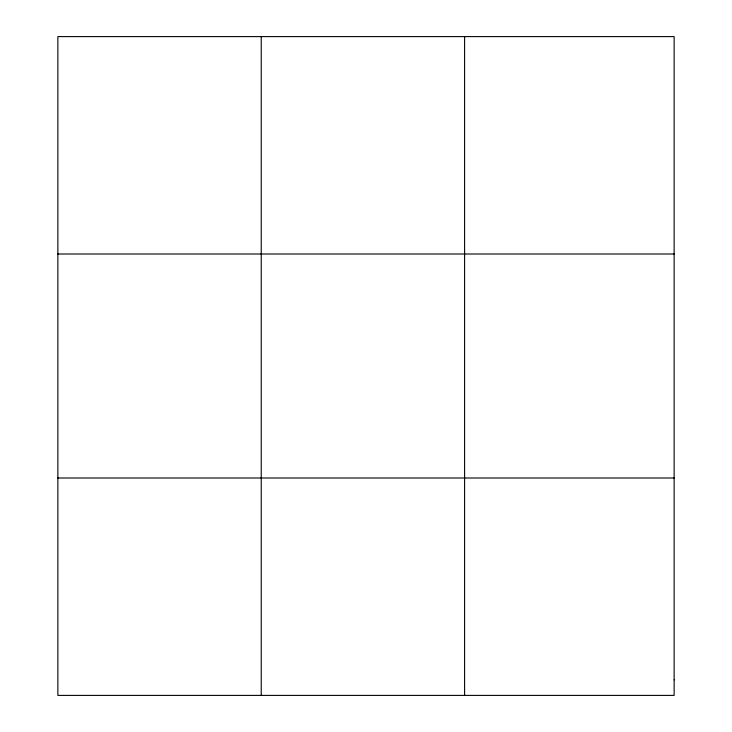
<?xml version="1.0" encoding="UTF-8"?>
<svg xmlns="http://www.w3.org/2000/svg" width="732" height="732" viewBox="0 0 732 732"><rect width="100%" height="100%" fill="white"/><g stroke="black" fill="none" stroke-linecap="round" stroke-linejoin="round"><path stroke-width="1.1" d="M261.233 36.6L261.233 695.4M464.6 36.6L464.6 695.4M57.865 254.004L674.135 254.004M57.865 477.996L674.135 477.996M674.135 679.872L674.135 695.4L57.865 695.4L57.865 36.6L674.135 36.6L674.135 679.872"/></g></svg>
